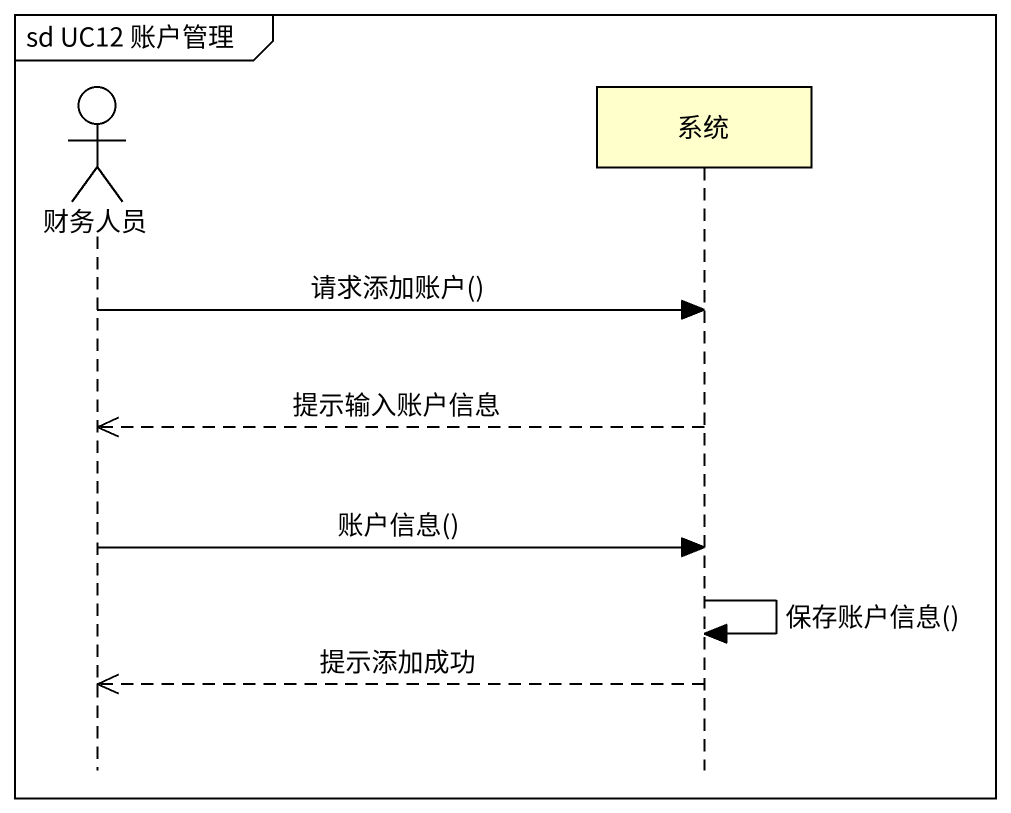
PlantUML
@startuml
mainframe sd UC12 账户管理
hide footbox
actor 财务人员
participant 系统

财务人员 -> 系统 : 请求添加账户()
系统 -->> 财务人员 : 提示输入账户信息
财务人员 -> 系统 : 账户信息()
系统 -> 系统 : 保存账户信息()
系统 -->> 财务人员 : 提示添加成功
@enduml
